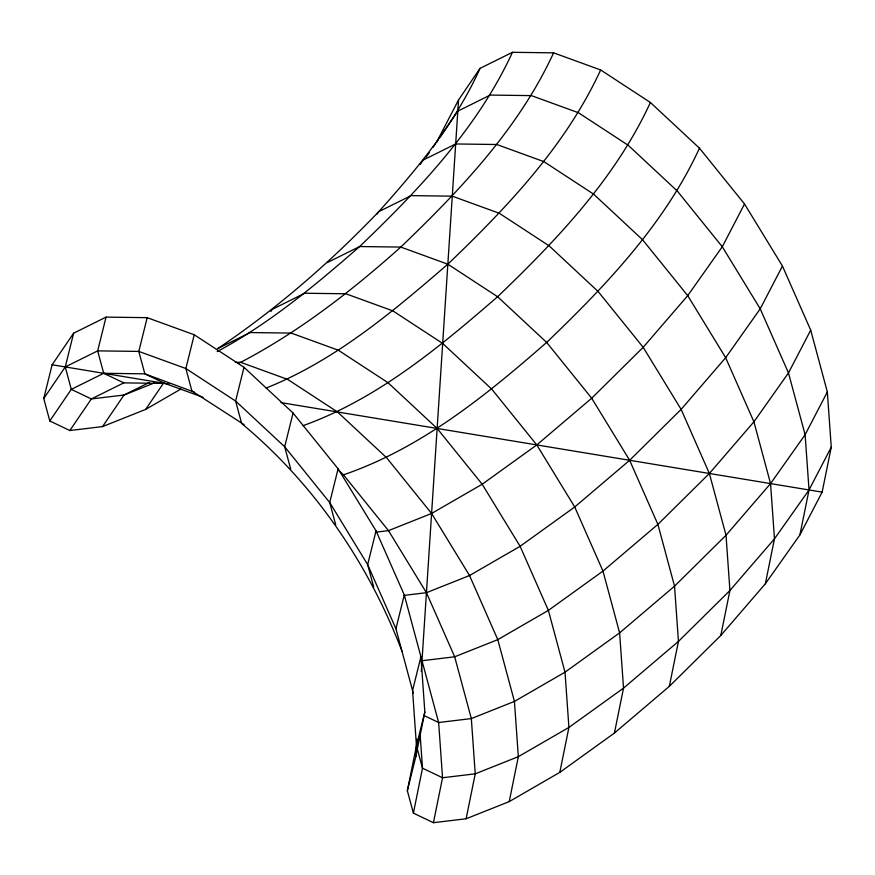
<?xml version="1.0" encoding="UTF-8"?>
<svg xmlns="http://www.w3.org/2000/svg" width="875" height="875" viewBox="0 0 875 875"><rect width="100%" height="100%" fill="white"/><g stroke="black" fill="none" stroke-linecap="round" stroke-linejoin="round"><path stroke-width="1.31" d="M437.85 140.47L436.308 142.723L458.544 99.947L480.036 68.37L512.466 52.303L553.602 52.839L600.655 69.956L650.398 102.484L699.475 148.192L744.516 203.984L782.447 266.044L810.709 330.148L827.345 391.934L831.25 447.18L822.139 492.122L799.914 534.898L765.352 583.778L720.814 635.447L669.331 686.361L614.414 733.064L559.803 772.373L509.228 801.609L466.123 818.77L433.431 822.697L413.394 813.127L407.345 790.694L415.734 756.941L416.883 739.189M421.302 671.442L458.544 99.947M407.345 790.694L416.456 745.752L424.845 711.998L420.941 656.753L404.294 594.978L376.042 530.863L338.1 468.803L293.059 413.022L243.994 367.303L194.239 334.775L147.186 317.669L106.05 317.122L73.631 333.189L52.128 364.766L43.75 398.519L49.788 420.952L69.836 430.533L102.528 426.595L145.622 409.434L180.906 389.036M415.734 756.941L424.845 711.998M413.394 813.127L422.494 768.184L420.022 733.152M433.431 822.697L442.542 777.755L438.648 722.509L422.002 660.734L420.372 657.027M466.123 818.77L475.234 773.828L471.33 718.583L454.683 656.797L426.431 592.692L388.489 530.633L343.459 474.841L338.548 470.269M509.228 801.609L518.339 756.667L514.434 701.422L497.788 639.636L469.536 575.531L431.594 513.472L386.553 457.68L337.488 411.961L287.733 379.444L240.691 362.327L235.375 362.261M559.803 772.373L568.914 727.431L565.009 672.186L548.373 610.4L520.111 546.295L482.169 484.236L437.139 428.444L388.062 382.736L338.308 350.208L291.266 333.091L250.13 332.555L217.7 348.622C276.369 309.192 329.842 262.686 378.711 211.684C417.911 168.088 455.82 122.259 480.036 68.37M614.414 733.064L623.525 688.122L619.62 632.877L602.973 571.091L574.722 506.986L536.78 444.927L491.739 389.134L442.673 343.427L392.919 310.898L345.877 293.781L304.73 293.245L272.311 309.312L270.78 311.566M669.331 686.361L678.442 641.419L674.538 586.173L657.891 524.388L629.639 460.283L591.697 398.223L546.656 342.431L497.591 296.723L447.836 264.195L400.783 247.078L359.647 246.542L327.228 262.609M720.814 635.447L729.925 590.494L726.02 535.248L709.373 473.473L681.122 409.369L643.18 347.309L598.139 291.517L549.073 245.798L499.319 213.281L452.266 196.164L411.13 195.617L378.711 211.684L377.169 213.938M765.352 583.778L774.463 538.836L770.558 483.591L753.911 421.816L725.659 357.7L687.717 295.641L642.677 239.859L593.611 194.141L543.856 161.612L496.814 144.506L455.667 143.959L423.248 160.027L420.175 164.533M799.914 534.898L809.025 489.956L805.12 434.711L788.473 372.925L760.222 308.82L722.28 246.761L677.239 190.969L628.173 145.261L578.419 112.733L531.377 95.616L490.23 95.069L457.811 111.136L440.147 137.08M73.631 333.189L65.253 366.942L43.75 398.519M106.05 317.122L97.672 350.875L103.709 373.297L123.758 382.878L164.894 383.425L203.044 397.294M147.186 317.669L138.808 351.411L144.845 373.844L164.894 383.425M194.239 334.775L185.861 368.528L191.898 390.961L244.016 424.616M243.994 367.303L235.616 401.056L241.653 423.489C313.983 483.711 368.484 563.413 401.953 651.153M293.059 413.022L284.681 446.764L290.719 469.197M338.1 468.803L329.722 502.556L335.759 524.989M376.042 530.863L367.664 564.616L373.702 587.048M413.284 693.219L395.916 628.72L404.294 594.978M420.941 656.753L412.562 690.506L416.456 745.752L422.494 768.184L442.542 777.755L475.234 773.828L518.339 756.667L568.914 727.431L623.525 688.122L678.442 641.419L729.925 590.494L774.463 538.836L809.025 489.956L831.25 447.18M512.466 52.303C477.575 128.034 419.158 189.459 359.647 246.542C315.197 285.37 269.423 323.553 217.186 351.586M553.602 52.839C518.711 128.57 460.294 189.995 400.783 247.078C351.619 290.97 299.25 331.669 240.691 362.327L238.153 363.333M600.655 69.956C565.753 145.688 507.336 207.113 447.836 264.195C392.47 312.014 334.841 360.664 266.186 388.03M650.398 102.484C615.508 178.216 557.091 239.641 497.591 296.723C438.911 347.594 377.245 398.956 303.264 425.6M699.475 148.192C664.584 223.923 606.167 285.348 546.656 342.431C485.756 395.653 420.973 448.306 343.459 474.841M744.516 203.984L722.28 246.761L687.717 295.641L643.18 347.309L591.697 398.223L536.78 444.927L482.169 484.236L431.594 513.472L388.489 530.633L375.419 532.208M782.447 266.044L760.222 308.82L725.659 357.7L681.122 409.369L629.639 460.283L574.722 506.986L520.111 546.295L469.536 575.531L426.431 592.692L404.206 595.372M810.709 330.148L788.473 372.925L753.911 421.816L709.373 473.473L657.891 524.388L602.973 571.091L548.373 610.4L497.788 639.636L454.683 656.797L422.002 660.734M827.345 391.934L805.12 434.711L770.558 483.591L726.02 535.248L674.538 586.173L619.62 632.877L565.009 672.186L514.434 701.422L471.33 718.583L438.648 722.509L424.495 715.75M49.788 420.952L71.291 389.364L103.709 373.297L144.845 373.844L194.261 392.088M69.836 430.533L91.339 398.945L123.758 382.878M102.528 426.595L124.02 395.019L149.242 382.517M145.622 409.434L164.052 382.364M426.103 157.172L429.242 152.72M433.169 147.164L435.52 143.839M154.448 382.9L124.02 395.019L91.339 398.945L71.291 389.364L65.253 366.942L97.672 350.875L138.808 351.411L185.861 368.528L235.616 401.056L284.681 446.764L329.722 502.556L367.664 564.616L395.916 628.72M52.128 364.766L168.886 384.081M280.962 402.62L822.139 492.122"/></g></svg>
